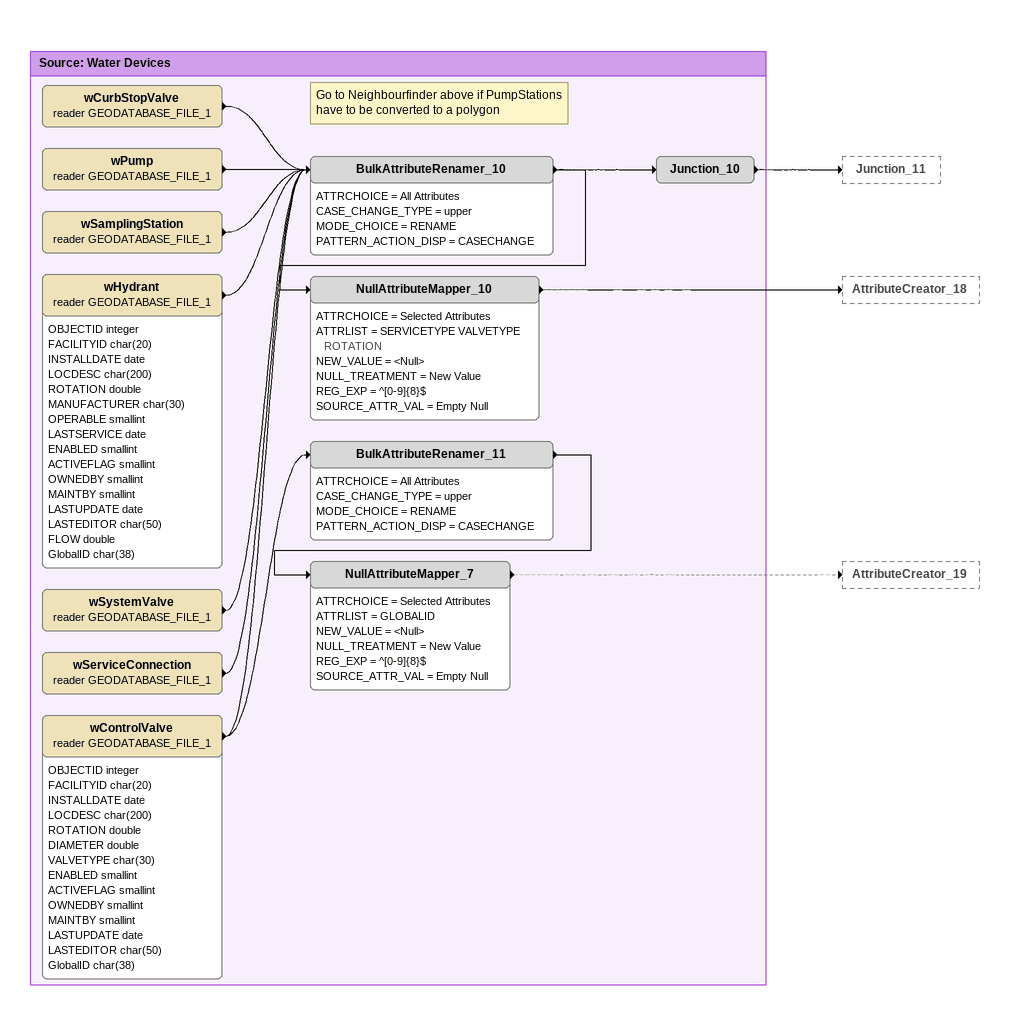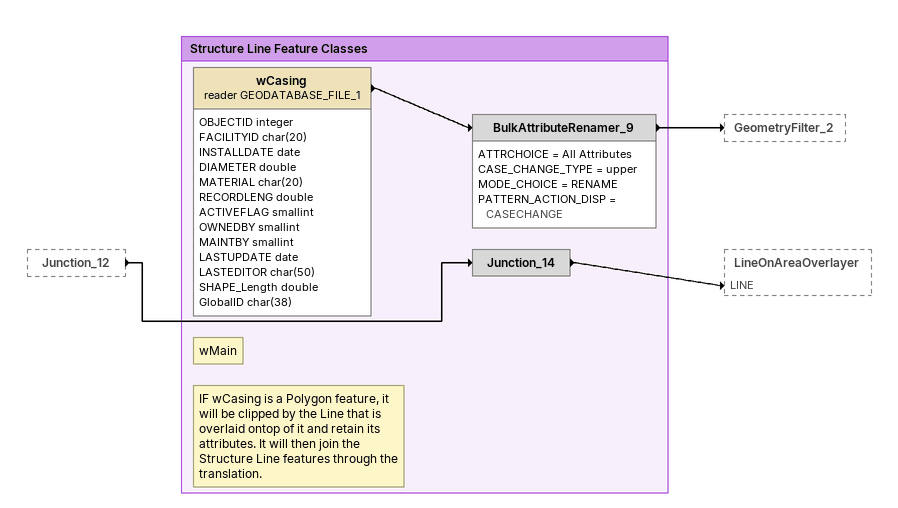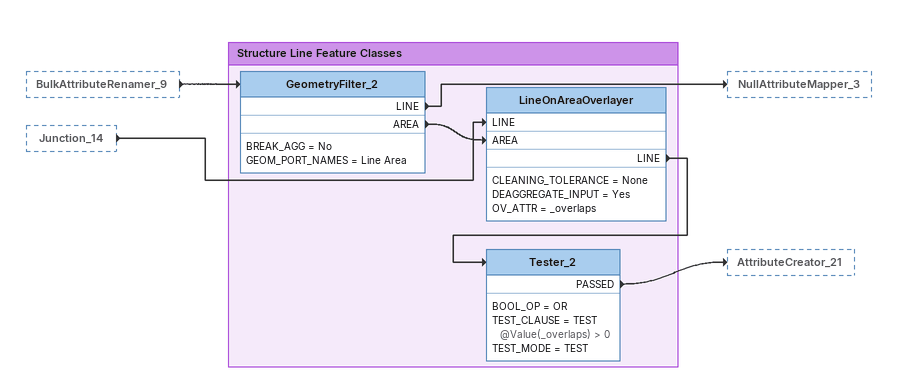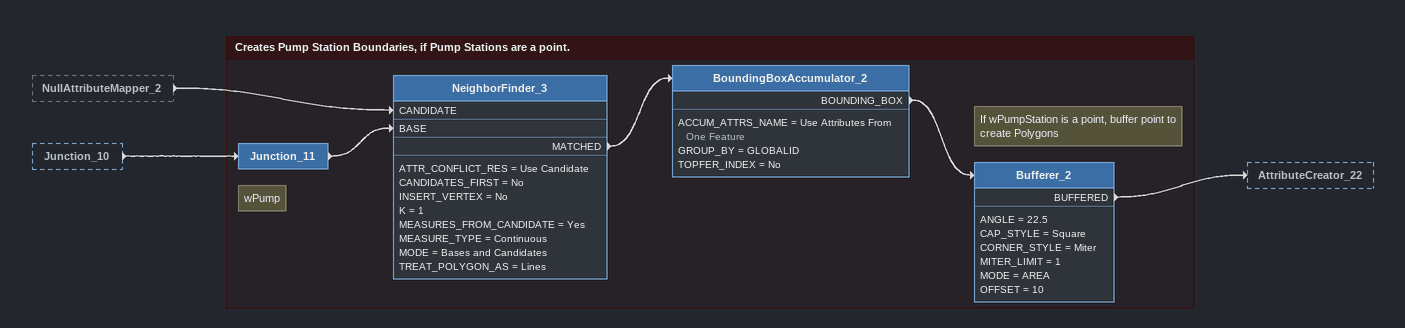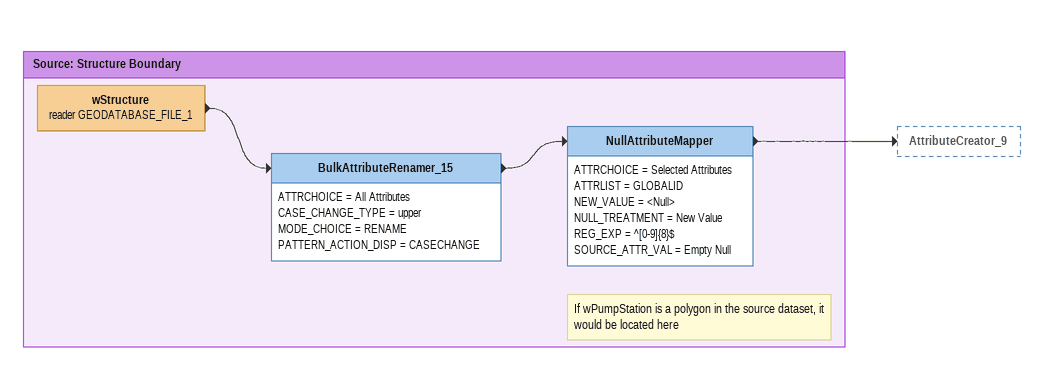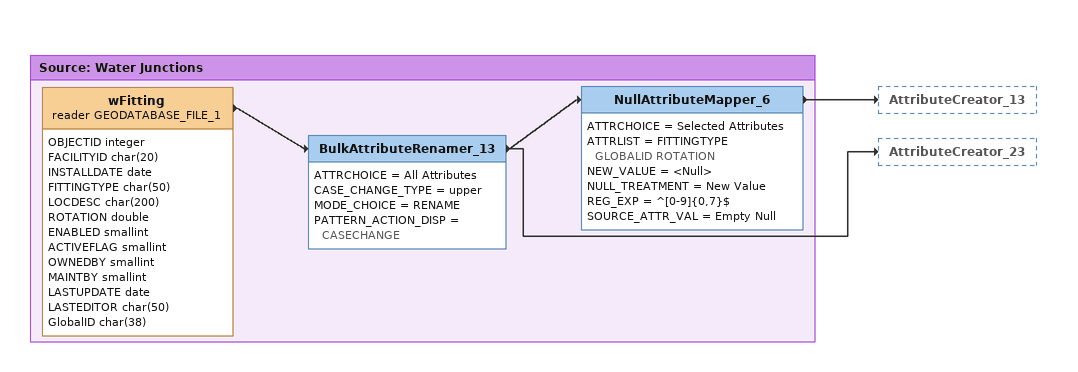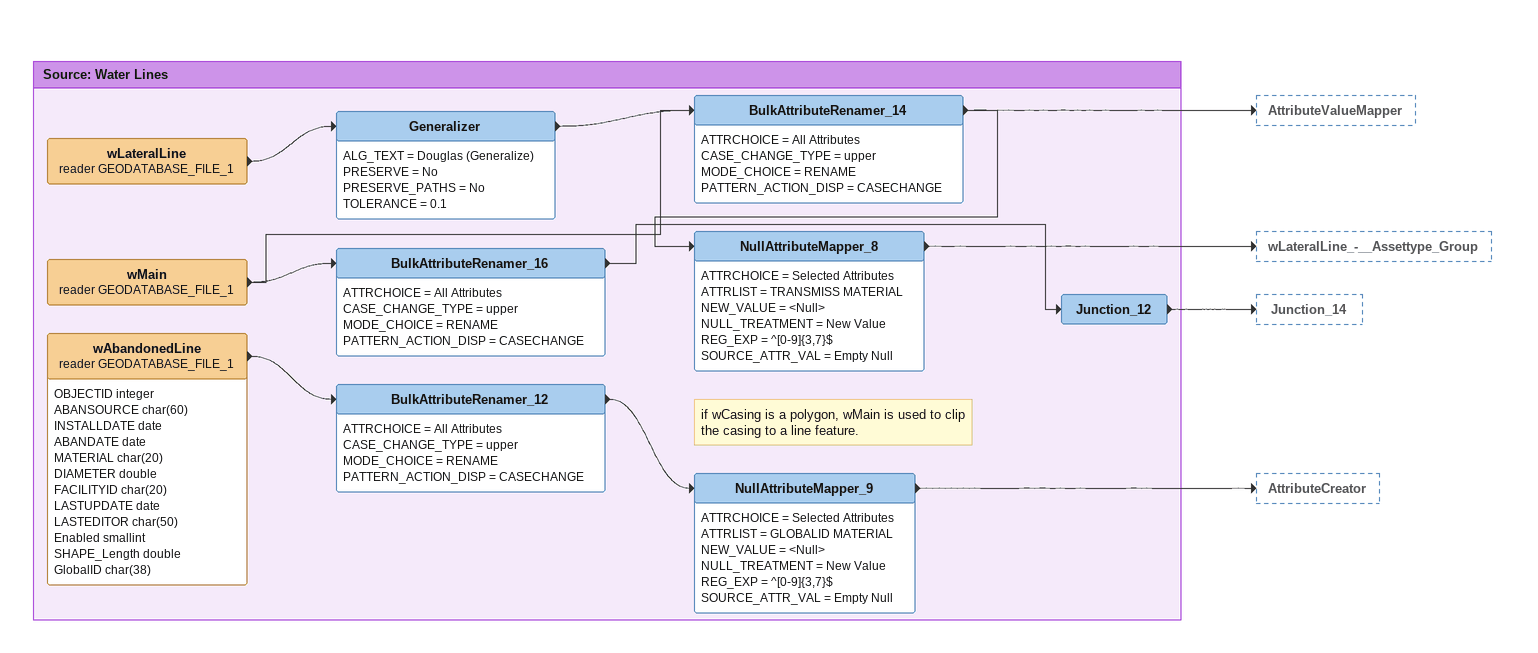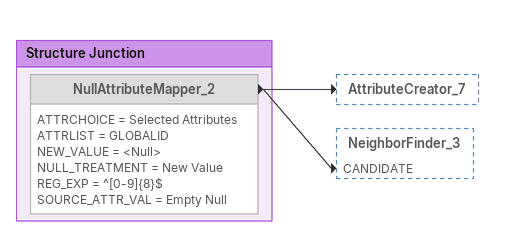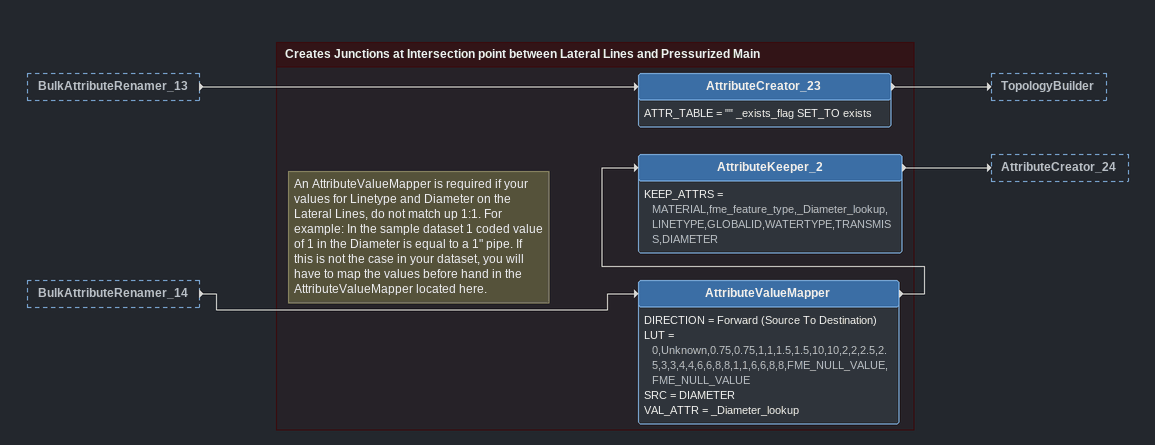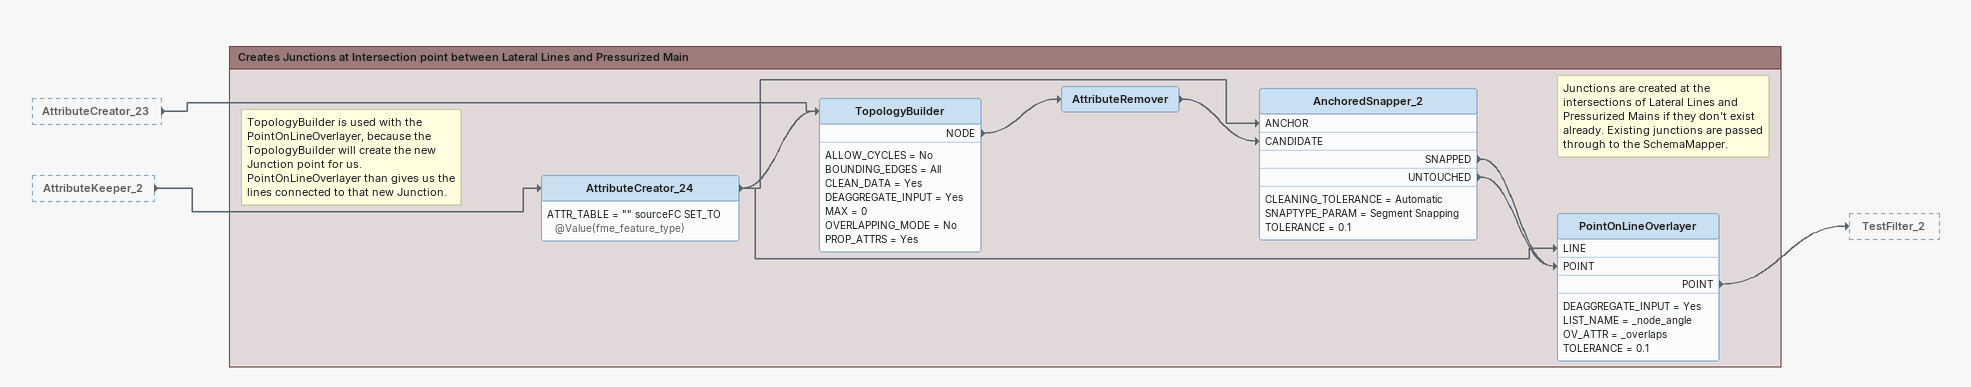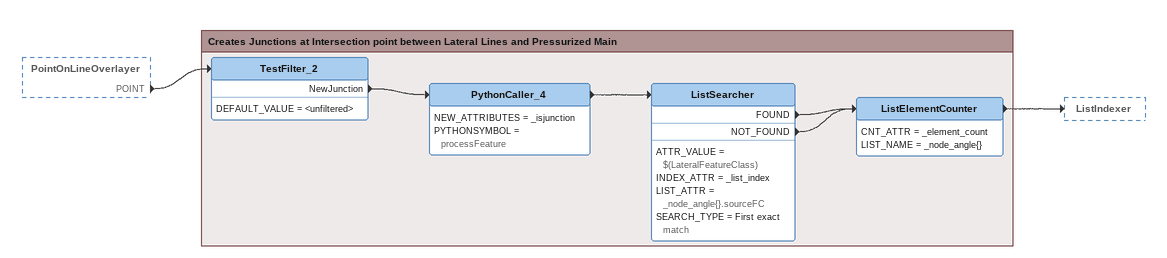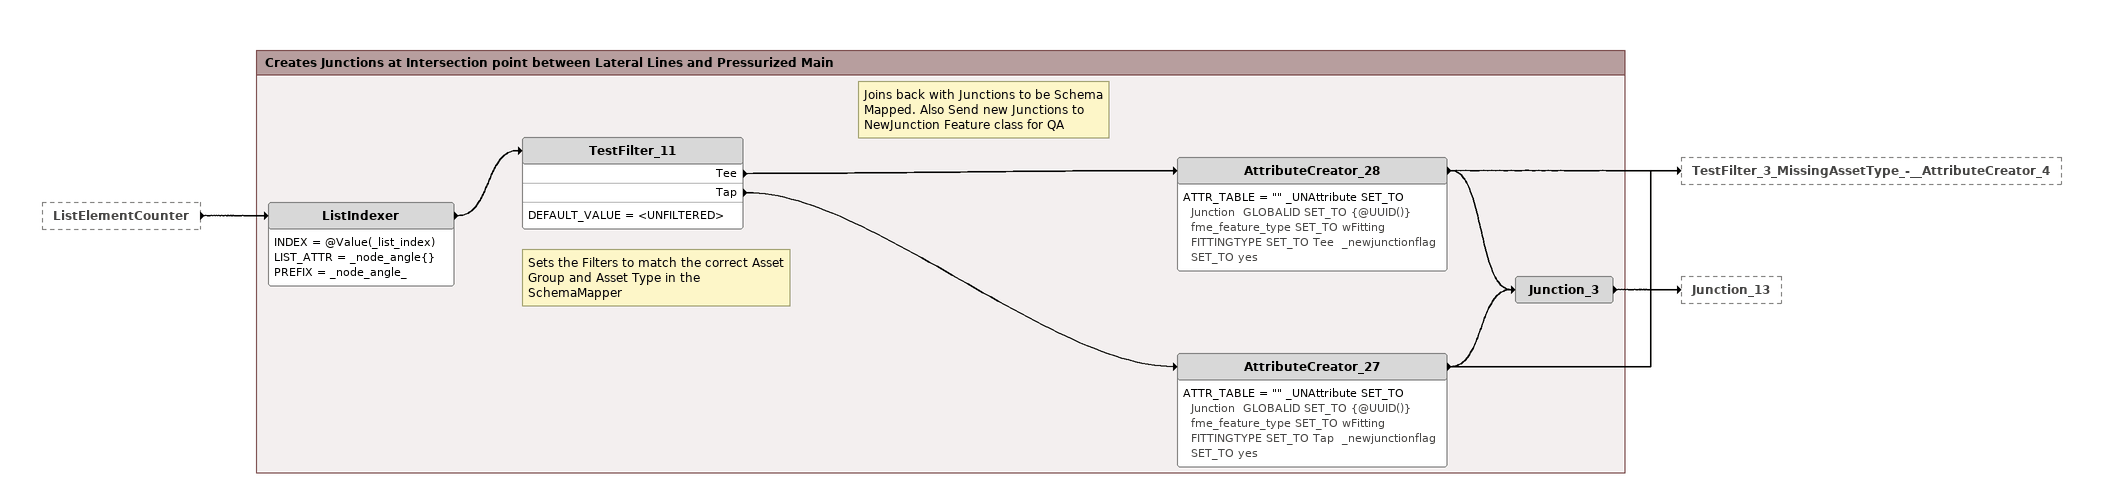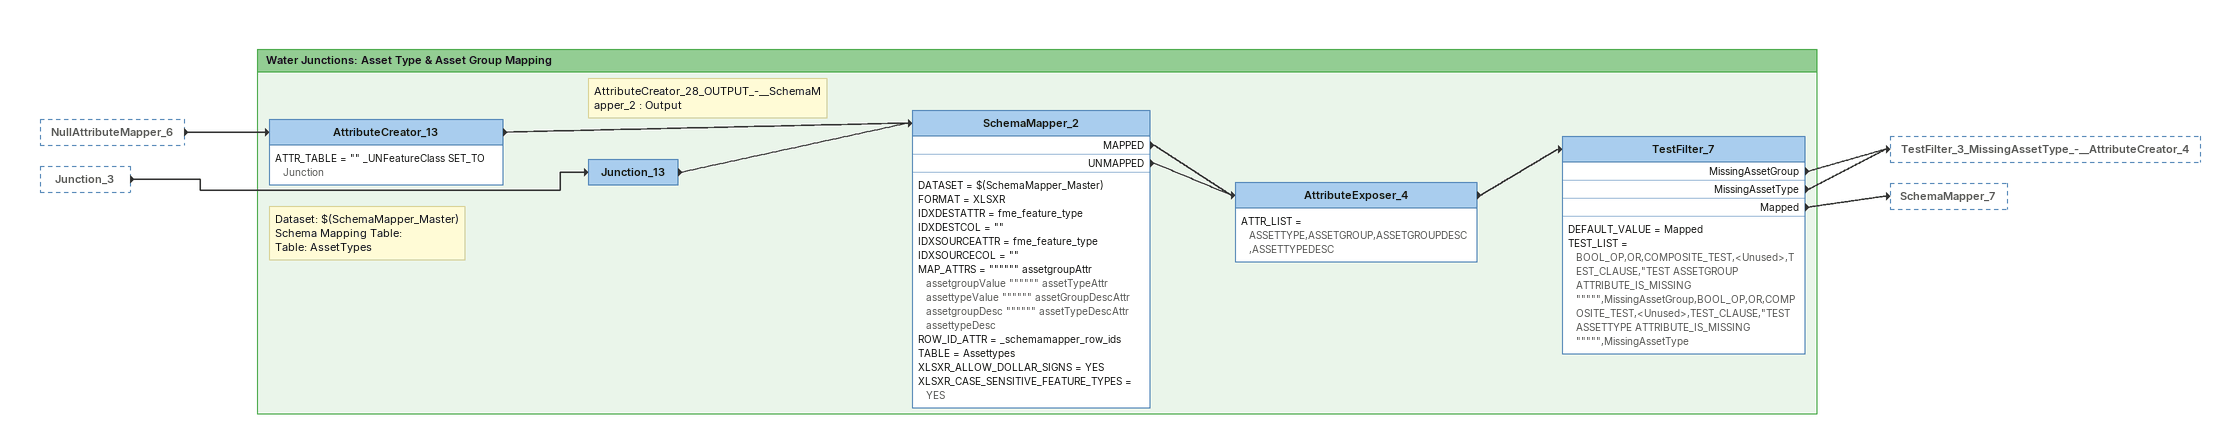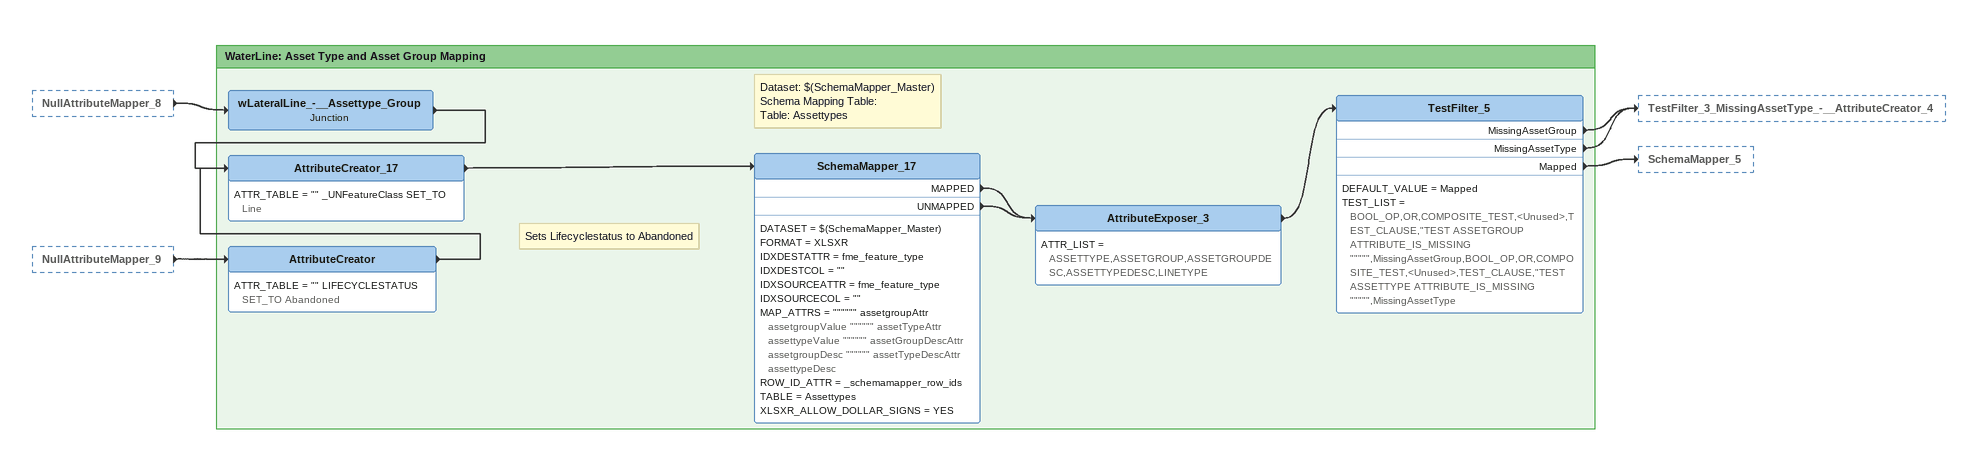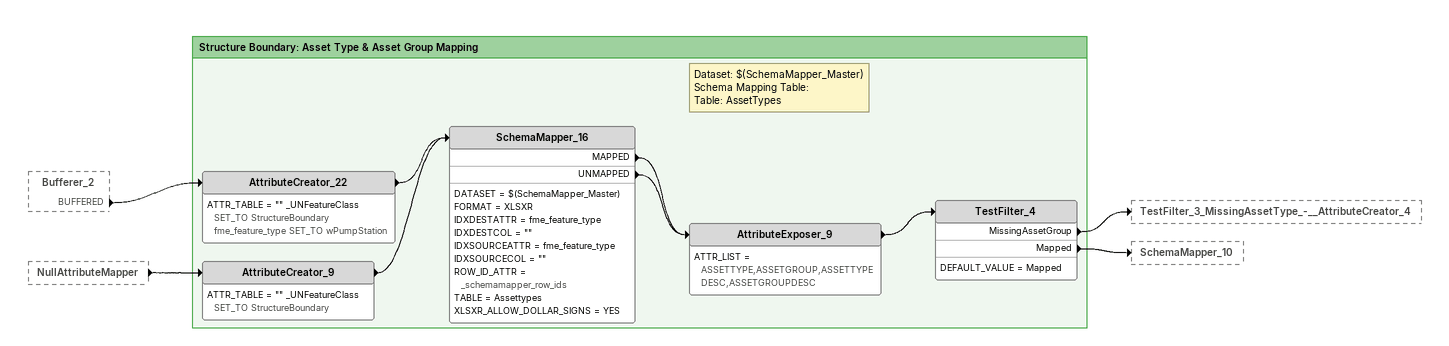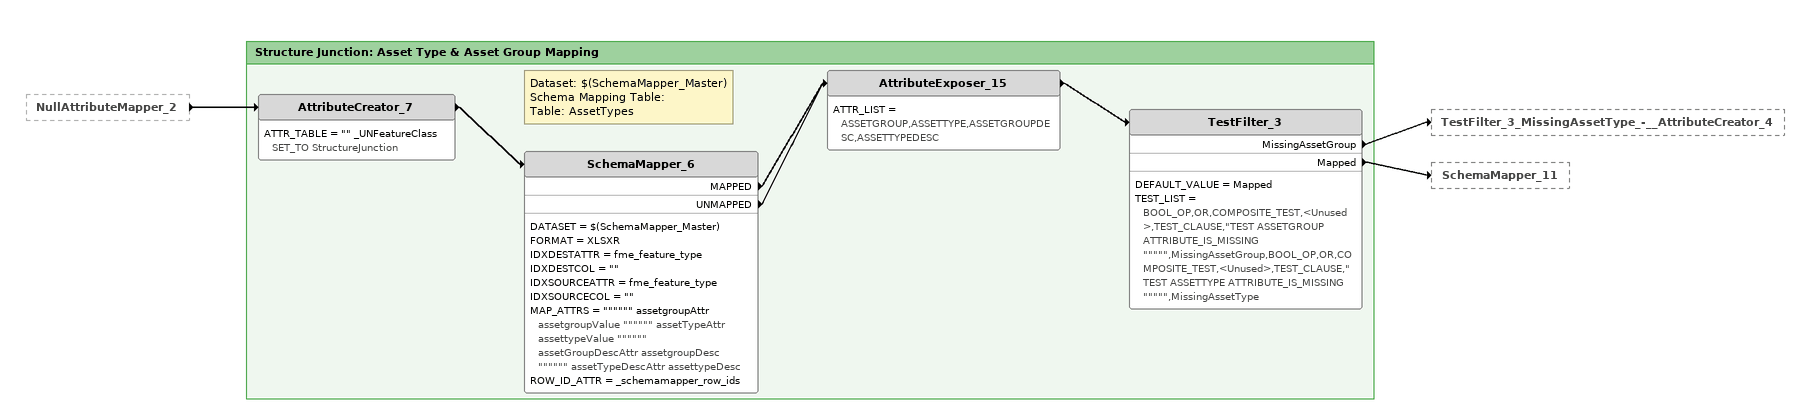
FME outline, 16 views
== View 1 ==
Bookmark: Source: Water Devices
wCurbStopValve (reader GEODATABASE_FILE_1)
    -> BulkAttributeRenamer_10
wPump (reader GEODATABASE_FILE_1)
    -> BulkAttributeRenamer_10
wSamplingStation (reader GEODATABASE_FILE_1)
    -> BulkAttributeRenamer_10
wHydrant (reader GEODATABASE_FILE_1)
    attributes: OBJECTID integer, FACILITYID char(20), INSTALLDATE date, LOCDESC char(200), ROTATION double, MANUFACTURER char(30), OPERABLE smallint, LASTSERVICE date, ENABLED smallint, ACTIVEFLAG smallint, OWNEDBY smallint, MAINTBY smallint, LASTUPDATE date, LASTEDITOR char(50), FLOW double, GlobalID char(38)
    -> BulkAttributeRenamer_10
wSystemValve (reader GEODATABASE_FILE_1)
    -> BulkAttributeRenamer_10
wServiceConnection (reader GEODATABASE_FILE_1)
    -> BulkAttributeRenamer_10
wControlValve (reader GEODATABASE_FILE_1)
    attributes: OBJECTID integer, FACILITYID char(20), INSTALLDATE date, LOCDESC char(200), ROTATION double, DIAMETER double, VALVETYPE char(30), ENABLED smallint, ACTIVEFLAG smallint, OWNEDBY smallint, MAINTBY smallint, LASTUPDATE date, LASTEDITOR char(50), GlobalID char(38)
    -> BulkAttributeRenamer_11
    -> BulkAttributeRenamer_10
BulkAttributeRenamer_10
    ATTRCHOICE = All Attributes
    CASE_CHANGE_TYPE = upper
    MODE_CHOICE = RENAME
    PATTERN_ACTION_DISP = CASECHANGE
    -> NullAttributeMapper_10
    -> Junction_10
Note: Go to Neighbourfinder above if PumpStations have to be converted to a polygon
Junction_10
    -> Junction_11
NullAttributeMapper_10
    ATTRCHOICE = Selected Attributes
    ATTRLIST = SERVICETYPE VALVETYPE ROTATION
    NEW_VALUE = <Null>
    NULL_TREATMENT = New Value
    REG_EXP = ^[0-9]{8}$
    SOURCE_ATTR_VAL = Empty Null
    -> AttributeCreator_18
BulkAttributeRenamer_11
    ATTRCHOICE = All Attributes
    CASE_CHANGE_TYPE = upper
    MODE_CHOICE = RENAME
    PATTERN_ACTION_DISP = CASECHANGE
    -> NullAttributeMapper_7
NullAttributeMapper_7
    ATTRCHOICE = Selected Attributes
    ATTRLIST = GLOBALID
    NEW_VALUE = <Null>
    NULL_TREATMENT = New Value
    REG_EXP = ^[0-9]{8}$
    SOURCE_ATTR_VAL = Empty Null
    -> AttributeCreator_19 [off]

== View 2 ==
Junction_12 [outside]
    -> Junction_14

Bookmark: Structure Line Feature Classes
Note: wMain
Note: IF wCasing is a Polygon feature, it will be clipped by the Line that is overlaid ontop of it and retain its attributes. It will then join the Structure Line features through the translation.
Junction_14
    -> LineOnAreaOverlayer [LINE]
wCasing (reader GEODATABASE_FILE_1)
    attributes: OBJECTID integer, FACILITYID char(20), INSTALLDATE date, DIAMETER double, MATERIAL char(20), RECORDLENG double, ACTIVEFLAG smallint, OWNEDBY smallint, MAINTBY smallint, LASTUPDATE date, LASTEDITOR char(50), SHAPE_Length double, GlobalID char(38)
    -> BulkAttributeRenamer_9
BulkAttributeRenamer_9
    ATTRCHOICE = All Attributes
    CASE_CHANGE_TYPE = upper
    MODE_CHOICE = RENAME
    PATTERN_ACTION_DISP = CASECHANGE
    -> GeometryFilter_2

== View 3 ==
BulkAttributeRenamer_9 [outside]
    -> GeometryFilter_2
Junction_14 [outside]
    -> LineOnAreaOverlayer [LINE]

Bookmark: Structure Line Feature Classes
GeometryFilter_2
    BREAK_AGG = No
    GEOM_PORT_NAMES = Line Area
    LINE -> NullAttributeMapper_3
    AREA -> LineOnAreaOverlayer [AREA]
LineOnAreaOverlayer
    CLEANING_TOLERANCE = None
    DEAGGREGATE_INPUT = Yes
    OV_ATTR = _overlaps
    LINE -> Tester_2
Tester_2
    BOOL_OP = OR
    TEST_CLAUSE = TEST @Value(_overlaps) > 0
    TEST_MODE = TEST
    PASSED -> AttributeCreator_21

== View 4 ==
NullAttributeMapper_2 [outside]
    -> NeighborFinder_3 [CANDIDATE]
Junction_10 [outside]
    -> Junction_11

Bookmark: Creates Pump Station Boundaries, if Pump Stations are a point.
Note: wPump
Junction_11
    -> NeighborFinder_3 [BASE]
NeighborFinder_3
    ATTR_CONFLICT_RES = Use Candidate
    CANDIDATES_FIRST = No
    INSERT_VERTEX = No
    K = 1
    MEASURES_FROM_CANDIDATE = Yes
    MEASURE_TYPE = Continuous
    MODE = Bases and Candidates
    TREAT_POLYGON_AS = Lines
    MATCHED -> BoundingBoxAccumulator_2
BoundingBoxAccumulator_2
    ACCUM_ATTRS_NAME = Use Attributes From One Feature
    GROUP_BY = GLOBALID
    TOPFER_INDEX = No
    BOUNDING_BOX -> Bufferer_2
Note: If wPumpStation is a point, buffer point to create Polygons
Bufferer_2
    ANGLE = 22.5
    CAP_STYLE = Square
    CORNER_STYLE = Miter
    MITER_LIMIT = 1
    MODE = AREA
    OFFSET = 10
    BUFFERED -> AttributeCreator_22

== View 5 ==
Bookmark: Source: Structure Boundary
wStructure (reader GEODATABASE_FILE_1)
    -> BulkAttributeRenamer_15
BulkAttributeRenamer_15
    ATTRCHOICE = All Attributes
    CASE_CHANGE_TYPE = upper
    MODE_CHOICE = RENAME
    PATTERN_ACTION_DISP = CASECHANGE
    -> NullAttributeMapper
Note: If wPumpStation is a polygon in the source dataset, it would be located here
NullAttributeMapper
    ATTRCHOICE = Selected Attributes
    ATTRLIST = GLOBALID
    NEW_VALUE = <Null>
    NULL_TREATMENT = New Value
    REG_EXP = ^[0-9]{8}$
    SOURCE_ATTR_VAL = Empty Null
    -> AttributeCreator_9

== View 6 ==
Bookmark: Source: Water Junctions
wFitting (reader GEODATABASE_FILE_1)
    attributes: OBJECTID integer, FACILITYID char(20), INSTALLDATE date, FITTINGTYPE char(50), LOCDESC char(200), ROTATION double, ENABLED smallint, ACTIVEFLAG smallint, OWNEDBY smallint, MAINTBY smallint, LASTUPDATE date, LASTEDITOR char(50), GlobalID char(38)
    -> BulkAttributeRenamer_13
BulkAttributeRenamer_13
    ATTRCHOICE = All Attributes
    CASE_CHANGE_TYPE = upper
    MODE_CHOICE = RENAME
    PATTERN_ACTION_DISP = CASECHANGE
    -> NullAttributeMapper_6
    -> AttributeCreator_23
NullAttributeMapper_6
    ATTRCHOICE = Selected Attributes
    ATTRLIST = FITTINGTYPE GLOBALID ROTATION
    NEW_VALUE = <Null>
    NULL_TREATMENT = New Value
    REG_EXP = ^[0-9]{0,7}$
    SOURCE_ATTR_VAL = Empty Null
    -> AttributeCreator_13

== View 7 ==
Bookmark: Source: Water Lines
wLateralLine (reader GEODATABASE_FILE_1)
    -> Generalizer
Generalizer
    ALG_TEXT = Douglas (Generalize)
    PRESERVE = No
    PRESERVE_PATHS = No
    TOLERANCE = 0.1
    -> BulkAttributeRenamer_14
wMain (reader GEODATABASE_FILE_1)
    -> BulkAttributeRenamer_16
    -> BulkAttributeRenamer_14
BulkAttributeRenamer_14
    ATTRCHOICE = All Attributes
    CASE_CHANGE_TYPE = upper
    MODE_CHOICE = RENAME
    PATTERN_ACTION_DISP = CASECHANGE
    -> NullAttributeMapper_8
    -> AttributeValueMapper
NullAttributeMapper_8
    ATTRCHOICE = Selected Attributes
    ATTRLIST = TRANSMISS MATERIAL
    NEW_VALUE = <Null>
    NULL_TREATMENT = New Value
    REG_EXP = ^[0-9]{3,7}$
    SOURCE_ATTR_VAL = Empty Null
    -> wLateralLine_-__Assettype_Group
BulkAttributeRenamer_16
    ATTRCHOICE = All Attributes
    CASE_CHANGE_TYPE = upper
    MODE_CHOICE = RENAME
    PATTERN_ACTION_DISP = CASECHANGE
    -> Junction_12
Note: if wCasing is a polygon, wMain is used to clip the casing to a line feature.
Junction_12
    -> Junction_14
wAbandonedLine (reader GEODATABASE_FILE_1)
    attributes: OBJECTID integer, ABANSOURCE char(60), INSTALLDATE date, ABANDATE date, MATERIAL char(20), DIAMETER double, FACILITYID char(20), LASTUPDATE date, LASTEDITOR char(50), Enabled smallint, SHAPE_Length double, GlobalID char(38)
    -> BulkAttributeRenamer_12
BulkAttributeRenamer_12
    ATTRCHOICE = All Attributes
    CASE_CHANGE_TYPE = upper
    MODE_CHOICE = RENAME
    PATTERN_ACTION_DISP = CASECHANGE
    -> NullAttributeMapper_9
NullAttributeMapper_9
    ATTRCHOICE = Selected Attributes
    ATTRLIST = GLOBALID MATERIAL
    NEW_VALUE = <Null>
    NULL_TREATMENT = New Value
    REG_EXP = ^[0-9]{3,7}$
    SOURCE_ATTR_VAL = Empty Null
    -> AttributeCreator

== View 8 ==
Bookmark: Structure Junction
NullAttributeMapper_2 [off]
    ATTRCHOICE = Selected Attributes
    ATTRLIST = GLOBALID
    NEW_VALUE = <Null>
    NULL_TREATMENT = New Value
    REG_EXP = ^[0-9]{8}$
    SOURCE_ATTR_VAL = Empty Null
    -> AttributeCreator_7
    -> NeighborFinder_3 [CANDIDATE]

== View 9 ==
BulkAttributeRenamer_13 [outside]
    -> AttributeCreator_23
BulkAttributeRenamer_14 [outside]
    -> AttributeValueMapper

Bookmark: Creates Junctions at Intersection point between Lateral Lines and Pressurized Main
AttributeCreator_23
    ATTR_TABLE = "" _exists_flag SET_TO exists
    -> TopologyBuilder
Note: An AttributeValueMapper is required if your values for Linetype and Diameter on the Lateral Lines, do not match up 1:1. For example: In the sample dataset 1 coded value of 1 in the Diameter is equal to a 1" pipe. If this is not the case in your dataset, you will have to map the values before hand in the AttributeValueMapper located here.
AttributeValueMapper
    DIRECTION = Forward (Source To Destination)
    LUT = 0,Unknown,0.75,0.75,1,1,1.5,1.5,10,10,2,2,2.5,2.5,3,3,4,4,6,6,8,8,1,1,6,6,8,8,FME_NULL_VALUE,FME_NULL_VALUE
    SRC = DIAMETER
    VAL_ATTR = _Diameter_lookup
    -> AttributeKeeper_2
AttributeKeeper_2
    KEEP_ATTRS = MATERIAL,fme_feature_type,_Diameter_lookup,LINETYPE,GLOBALID,WATERTYPE,TRANSMISS,DIAMETER
    -> AttributeCreator_24

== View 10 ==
AttributeCreator_23 [outside]
    -> TopologyBuilder
AttributeKeeper_2 [outside]
    -> AttributeCreator_24

Bookmark: Creates Junctions at Intersection point between Lateral Lines and Pressurized Main
AttributeCreator_24
    ATTR_TABLE = "" sourceFC SET_TO @Value(fme_feature_type)
    -> TopologyBuilder
    -> PointOnLineOverlayer [LINE]
    -> AnchoredSnapper_2 [ANCHOR]
Note: TopologyBuilder is used with the PointOnLineOverlayer, because the TopologyBuilder will create the new Junction point for us. PointOnLineOverlayer than gives us the lines connected to that new Junction.
TopologyBuilder
    ALLOW_CYCLES = No
    BOUNDING_EDGES = All
    CLEAN_DATA = Yes
    DEAGGREGATE_INPUT = Yes
    MAX = 0
    OVERLAPPING_MODE = No
    PROP_ATTRS = Yes
    NODE -> AttributeRemover
AttributeRemover
    -> AnchoredSnapper_2 [CANDIDATE]
Note: Junctions are created at the intersections of Lateral Lines and Pressurized Mains if they don't exist already. Existing junctions are passed through to the SchemaMapper.
AnchoredSnapper_2
    CLEANING_TOLERANCE = Automatic
    SNAPTYPE_PARAM = Segment Snapping
    TOLERANCE = 0.1
    SNAPPED -> PointOnLineOverlayer [POINT]
    UNTOUCHED -> PointOnLineOverlayer [POINT]
PointOnLineOverlayer
    DEAGGREGATE_INPUT = Yes
    LIST_NAME = _node_angle
    OV_ATTR = _overlaps
    TOLERANCE = 0.1
    POINT -> TestFilter_2

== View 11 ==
PointOnLineOverlayer [outside]
    POINT -> TestFilter_2

Bookmark: Creates Junctions at Intersection point between Lateral Lines and Pressurized Main
TestFilter_2
    DEFAULT_VALUE = <unfiltered>
    NewJunction -> PythonCaller_4
PythonCaller_4
    NEW_ATTRIBUTES = _isjunction
    PYTHONSYMBOL = processFeature
    -> ListSearcher
ListSearcher
    ATTR_VALUE = $(LateralFeatureClass)
    INDEX_ATTR = _list_index
    LIST_ATTR = _node_angle{}.sourceFC
    SEARCH_TYPE = First exact match
    FOUND -> ListElementCounter
    NOT_FOUND -> ListElementCounter
ListElementCounter
    CNT_ATTR = _element_count
    LIST_NAME = _node_angle{}
    -> ListIndexer

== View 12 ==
ListElementCounter [outside]
    -> ListIndexer

Bookmark: Creates Junctions at Intersection point between Lateral Lines and Pressurized Main
ListIndexer
    INDEX = @Value(_list_index)
    LIST_ATTR = _node_angle{}
    PREFIX = _node_angle_
    -> TestFilter_11
Note: Sets the Filters to match the correct Asset Group and Asset Type in the SchemaMapper
TestFilter_11
    DEFAULT_VALUE = <UNFILTERED>
    Tee -> AttributeCreator_28
    Tap -> AttributeCreator_27
AttributeCreator_28
    ATTR_TABLE = "" _UNAttribute SET_TO Junction  GLOBALID SET_TO {@UUID()}  fme_feature_type SET_TO wFitting  FITTINGTYPE SET_TO Tee  _newjunctionflag SET_TO yes
    -> Junction_3
    -> TestFilter_3_MissingAssetType_-__AttributeCreator_4
AttributeCreator_27
    ATTR_TABLE = "" _UNAttribute SET_TO Junction  GLOBALID SET_TO {@UUID()}  fme_feature_type SET_TO wFitting  FITTINGTYPE SET_TO Tap  _newjunctionflag SET_TO yes
    -> Junction_3
    -> TestFilter_3_MissingAssetType_-__AttributeCreator_4
Note: Joins back with Junctions to be Schema Mapped. Also Send new Junctions to NewJunction Feature class for QA
Junction_3
    -> Junction_13

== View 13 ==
NullAttributeMapper_6 [outside]
    -> AttributeCreator_13
Junction_3 [outside]
    -> Junction_13

Bookmark: Water Junctions: Asset Type & Asset Group Mapping
Note: Dataset: $(SchemaMapper_Master) / Schema Mapping Table: / Table: AssetTypes
AttributeCreator_13
    ATTR_TABLE = "" _UNFeatureClass SET_TO Junction
    -> SchemaMapper_2
Note: AttributeCreator_28_OUTPUT_-__SchemaMapper_2 : Output
Junction_13
    -> SchemaMapper_2
SchemaMapper_2
    DATASET = $(SchemaMapper_Master)
    FORMAT = XLSXR
    IDXDESTATTR = fme_feature_type
    IDXDESTCOL = ""
    IDXSOURCEATTR = fme_feature_type
    IDXSOURCECOL = ""
    MAP_ATTRS = """""" assetgroupAttr assetgroupValue """""" assetTypeAttr assettypeValue """""" assetGroupDescAttr assetgroupDesc """""" assetTypeDescAttr assettypeDesc
    ROW_ID_ATTR = _schemamapper_row_ids
    TABLE = Assettypes
    XLSXR_ALLOW_DOLLAR_SIGNS = YES
    XLSXR_CASE_SENSITIVE_FEATURE_TYPES = YES
    MAPPED -> AttributeExposer_4
    UNMAPPED -> AttributeExposer_4
AttributeExposer_4
    ATTR_LIST = ASSETTYPE,ASSETGROUP,ASSETGROUPDESC,ASSETTYPEDESC
    -> TestFilter_7
TestFilter_7
    DEFAULT_VALUE = Mapped
    TEST_LIST = BOOL_OP,OR,COMPOSITE_TEST,<Unused>,TEST_CLAUSE,"TEST ASSETGROUP ATTRIBUTE_IS_MISSING """"",MissingAssetGroup,BOOL_OP,OR,COMPOSITE_TEST,<Unused>,TEST_CLAUSE,"TEST ASSETTYPE ATTRIBUTE_IS_MISSING """"",MissingAssetType
    MissingAssetGroup -> TestFilter_3_MissingAssetType_-__AttributeCreator_4
    MissingAssetType -> TestFilter_3_MissingAssetType_-__AttributeCreator_4
    Mapped -> SchemaMapper_7

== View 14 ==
NullAttributeMapper_8 [outside]
    -> wLateralLine_-__Assettype_Group
NullAttributeMapper_9 [outside]
    -> AttributeCreator

Bookmark: WaterLine: Asset Type and Asset Group Mapping
wLateralLine_-__Assettype_Group: Junction
    -> AttributeCreator_17
Note: Sets Lifecyclestatus to Abandoned
AttributeCreator
    ATTR_TABLE = "" LIFECYCLESTATUS SET_TO Abandoned
    -> AttributeCreator_17
AttributeCreator_17
    ATTR_TABLE = "" _UNFeatureClass SET_TO Line
    -> SchemaMapper_17
Note: Dataset: $(SchemaMapper_Master) / Schema Mapping Table: / Table: Assettypes
SchemaMapper_17
    DATASET = $(SchemaMapper_Master)
    FORMAT = XLSXR
    IDXDESTATTR = fme_feature_type
    IDXDESTCOL = ""
    IDXSOURCEATTR = fme_feature_type
    IDXSOURCECOL = ""
    MAP_ATTRS = """""" assetgroupAttr assetgroupValue """""" assetTypeAttr assettypeValue """""" assetGroupDescAttr assetgroupDesc """""" assetTypeDescAttr assettypeDesc
    ROW_ID_ATTR = _schemamapper_row_ids
    TABLE = Assettypes
    XLSXR_ALLOW_DOLLAR_SIGNS = YES
    MAPPED -> AttributeExposer_3
    UNMAPPED -> AttributeExposer_3
AttributeExposer_3
    ATTR_LIST = ASSETTYPE,ASSETGROUP,ASSETGROUPDESC,ASSETTYPEDESC,LINETYPE
    -> TestFilter_5
TestFilter_5
    DEFAULT_VALUE = Mapped
    TEST_LIST = BOOL_OP,OR,COMPOSITE_TEST,<Unused>,TEST_CLAUSE,"TEST ASSETGROUP ATTRIBUTE_IS_MISSING """"",MissingAssetGroup,BOOL_OP,OR,COMPOSITE_TEST,<Unused>,TEST_CLAUSE,"TEST ASSETTYPE ATTRIBUTE_IS_MISSING """"",MissingAssetType
    MissingAssetGroup -> TestFilter_3_MissingAssetType_-__AttributeCreator_4
    MissingAssetType -> TestFilter_3_MissingAssetType_-__AttributeCreator_4
    Mapped -> SchemaMapper_5

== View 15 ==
Bufferer_2 [outside]
    BUFFERED -> AttributeCreator_22
NullAttributeMapper [outside]
    -> AttributeCreator_9

Bookmark: Structure Boundary: Asset Type & Asset Group Mapping
AttributeCreator_9
    ATTR_TABLE = "" _UNFeatureClass SET_TO StructureBoundary
    -> SchemaMapper_16
AttributeCreator_22
    ATTR_TABLE = "" _UNFeatureClass SET_TO StructureBoundary  fme_feature_type SET_TO wPumpStation
    -> SchemaMapper_16
Note: Dataset: $(SchemaMapper_Master) / Schema Mapping Table: / Table: AssetTypes
SchemaMapper_16
    DATASET = $(SchemaMapper_Master)
    FORMAT = XLSXR
    IDXDESTATTR = fme_feature_type
    IDXDESTCOL = ""
    IDXSOURCEATTR = fme_feature_type
    IDXSOURCECOL = ""
    ROW_ID_ATTR = _schemamapper_row_ids
    TABLE = Assettypes
    XLSXR_ALLOW_DOLLAR_SIGNS = YES
    MAPPED -> AttributeExposer_9
    UNMAPPED -> AttributeExposer_9
AttributeExposer_9
    ATTR_LIST = ASSETTYPE,ASSETGROUP,ASSETTYPEDESC,ASSETGROUPDESC
    -> TestFilter_4
TestFilter_4
    DEFAULT_VALUE = Mapped
    MissingAssetGroup -> TestFilter_3_MissingAssetType_-__AttributeCreator_4
    Mapped -> SchemaMapper_10

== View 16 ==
NullAttributeMapper_2 [outside]
    -> AttributeCreator_7

Bookmark: Structure Junction: Asset Type & Asset Group Mapping
AttributeCreator_7
    ATTR_TABLE = "" _UNFeatureClass SET_TO StructureJunction
    -> SchemaMapper_6
Note: Dataset: $(SchemaMapper_Master) / Schema Mapping Table: / Table: AssetTypes
SchemaMapper_6
    DATASET = $(SchemaMapper_Master)
    FORMAT = XLSXR
    IDXDESTATTR = fme_feature_type
    IDXDESTCOL = ""
    IDXSOURCEATTR = fme_feature_type
    IDXSOURCECOL = ""
    MAP_ATTRS = """""" assetgroupAttr assetgroupValue """""" assetTypeAttr assettypeValue """""" assetGroupDescAttr assetgroupDesc """""" assetTypeDescAttr assettypeDesc
    ROW_ID_ATTR = _schemamapper_row_ids
    MAPPED -> AttributeExposer_15
    UNMAPPED -> AttributeExposer_15
AttributeExposer_15
    ATTR_LIST = ASSETGROUP,ASSETTYPE,ASSETGROUPDESC,ASSETTYPEDESC
    -> TestFilter_3
TestFilter_3
    DEFAULT_VALUE = Mapped
    TEST_LIST = BOOL_OP,OR,COMPOSITE_TEST,<Unused>,TEST_CLAUSE,"TEST ASSETGROUP ATTRIBUTE_IS_MISSING """"",MissingAssetGroup,BOOL_OP,OR,COMPOSITE_TEST,<Unused>,TEST_CLAUSE,"TEST ASSETTYPE ATTRIBUTE_IS_MISSING """"",MissingAssetType
    MissingAssetGroup -> TestFilter_3_MissingAssetType_-__AttributeCreator_4
    Mapped -> SchemaMapper_11
